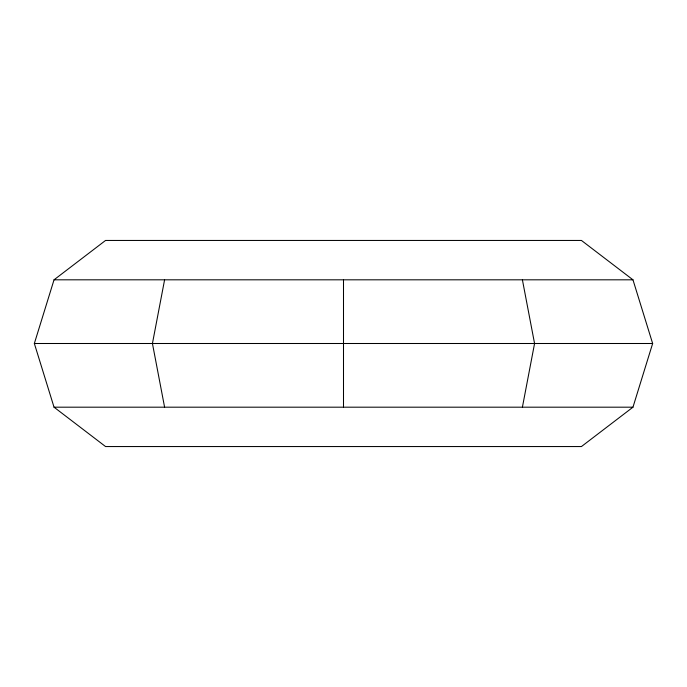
<?xml version="1.0" encoding="UTF-8"?>
<svg xmlns="http://www.w3.org/2000/svg" width="687" height="687" viewBox="0 0 687 687"><rect width="100%" height="100%" fill="white"/><g stroke="black" fill="none" stroke-linecap="round" stroke-linejoin="round"><path stroke-width="1.03" d="M164.597 279.815L152.437 343.5L164.597 407.185M522.403 407.185L534.563 343.5L522.403 279.815M34.35 343.5L54.033 279.815L105.558 240.45L581.442 240.45L632.967 279.815L652.65 343.5L632.967 407.185L581.442 446.55L105.558 446.55L54.033 407.185L34.35 343.5L652.65 343.5M54.033 279.815L632.967 279.815M54.033 407.185L632.967 407.185M343.5 279.815L343.5 407.185"/></g></svg>
